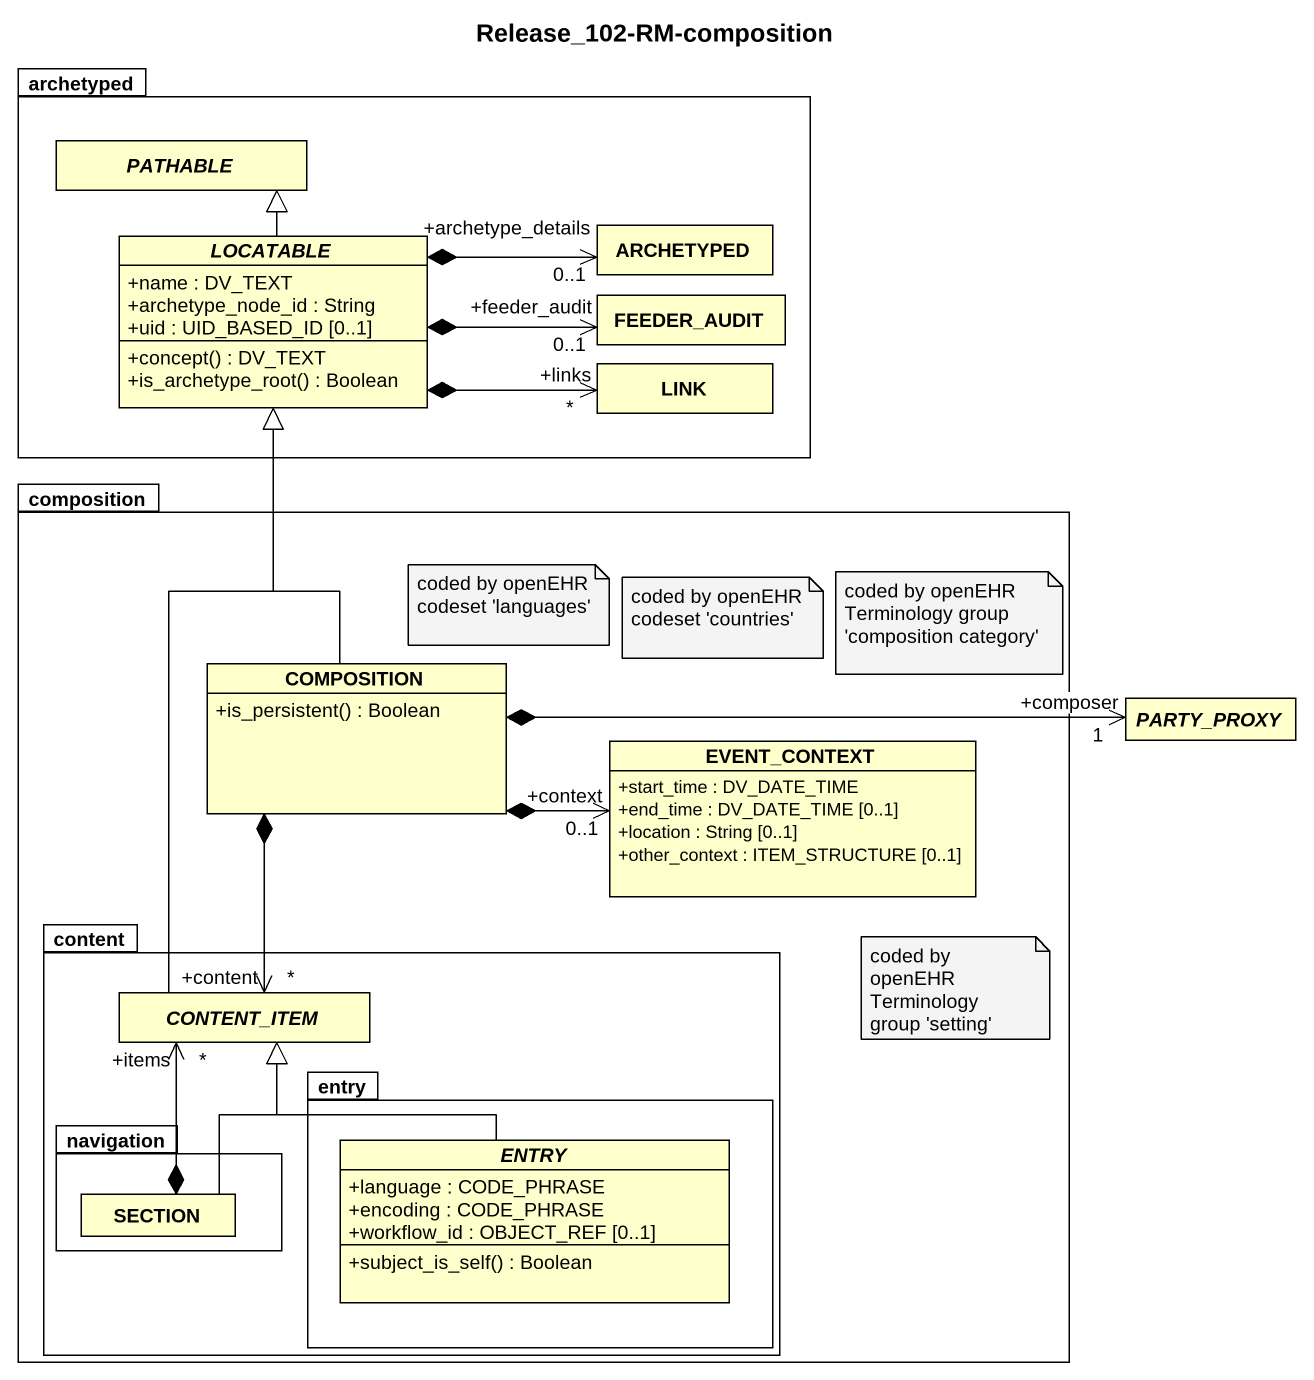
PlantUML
@startuml
title Release_102-RM-composition
hide circle
hide empty members
skinparam classAttributeIconSize 0
package archetyped {
  abstract class PATHABLE
  abstract class LOCATABLE {
    +name : DV_TEXT
    +archetype_node_id : String
    +uid : UID_BASED_ID [0..1]
    +concept() : DV_TEXT
    +is_archetype_root() : Boolean
  }
  class ARCHETYPED
  class FEEDER_AUDIT
  class LINK
}
package composition {
  class COMPOSITION {
    +is_persistent() : Boolean
  }
  class EVENT_CONTEXT {
    +start_time : DV_DATE_TIME
    +end_time : DV_DATE_TIME [0..1]
    +location : String [0..1]
    +other_context : ITEM_STRUCTURE [0..1]
  }
  package content {
    abstract class CONTENT_ITEM
    package entry {
      abstract class ENTRY {
        +language : CODE_PHRASE
        +encoding : CODE_PHRASE
        +workflow_id : OBJECT_REF [0..1]
        +subject_is_self() : Boolean
      }
    }
    package navigation {
      class SECTION
    }
  }
}
abstract class PARTY_PROXY
LOCATABLE -up-|> PATHABLE
LOCATABLE *-right-> "+archetype_details\n0..1" ARCHETYPED
LOCATABLE *-right-> "+feeder_audit\n0..1" FEEDER_AUDIT
LOCATABLE *-right-> "+links\n*" LINK
COMPOSITION -up-|> LOCATABLE
COMPOSITION *-right-> "+context\n0..1" EVENT_CONTEXT
COMPOSITION *-right-> "+composer\n1" PARTY_PROXY
COMPOSITION *--> "+content\n*" CONTENT_ITEM
CONTENT_ITEM -up-|> LOCATABLE
ENTRY -up-|> CONTENT_ITEM
SECTION *-up-> "+items\n*" CONTENT_ITEM
SECTION -up-|> CONTENT_ITEM
note as N1
  coded by openEHR codeset 'languages'
end note
note as N2
  coded by openEHR codeset 'countries'
end note
note as N3
  coded by openEHR Terminology group 'composition category'
end note
note as N4
  coded by openEHR Terminology group 'setting'
end note
@enduml
